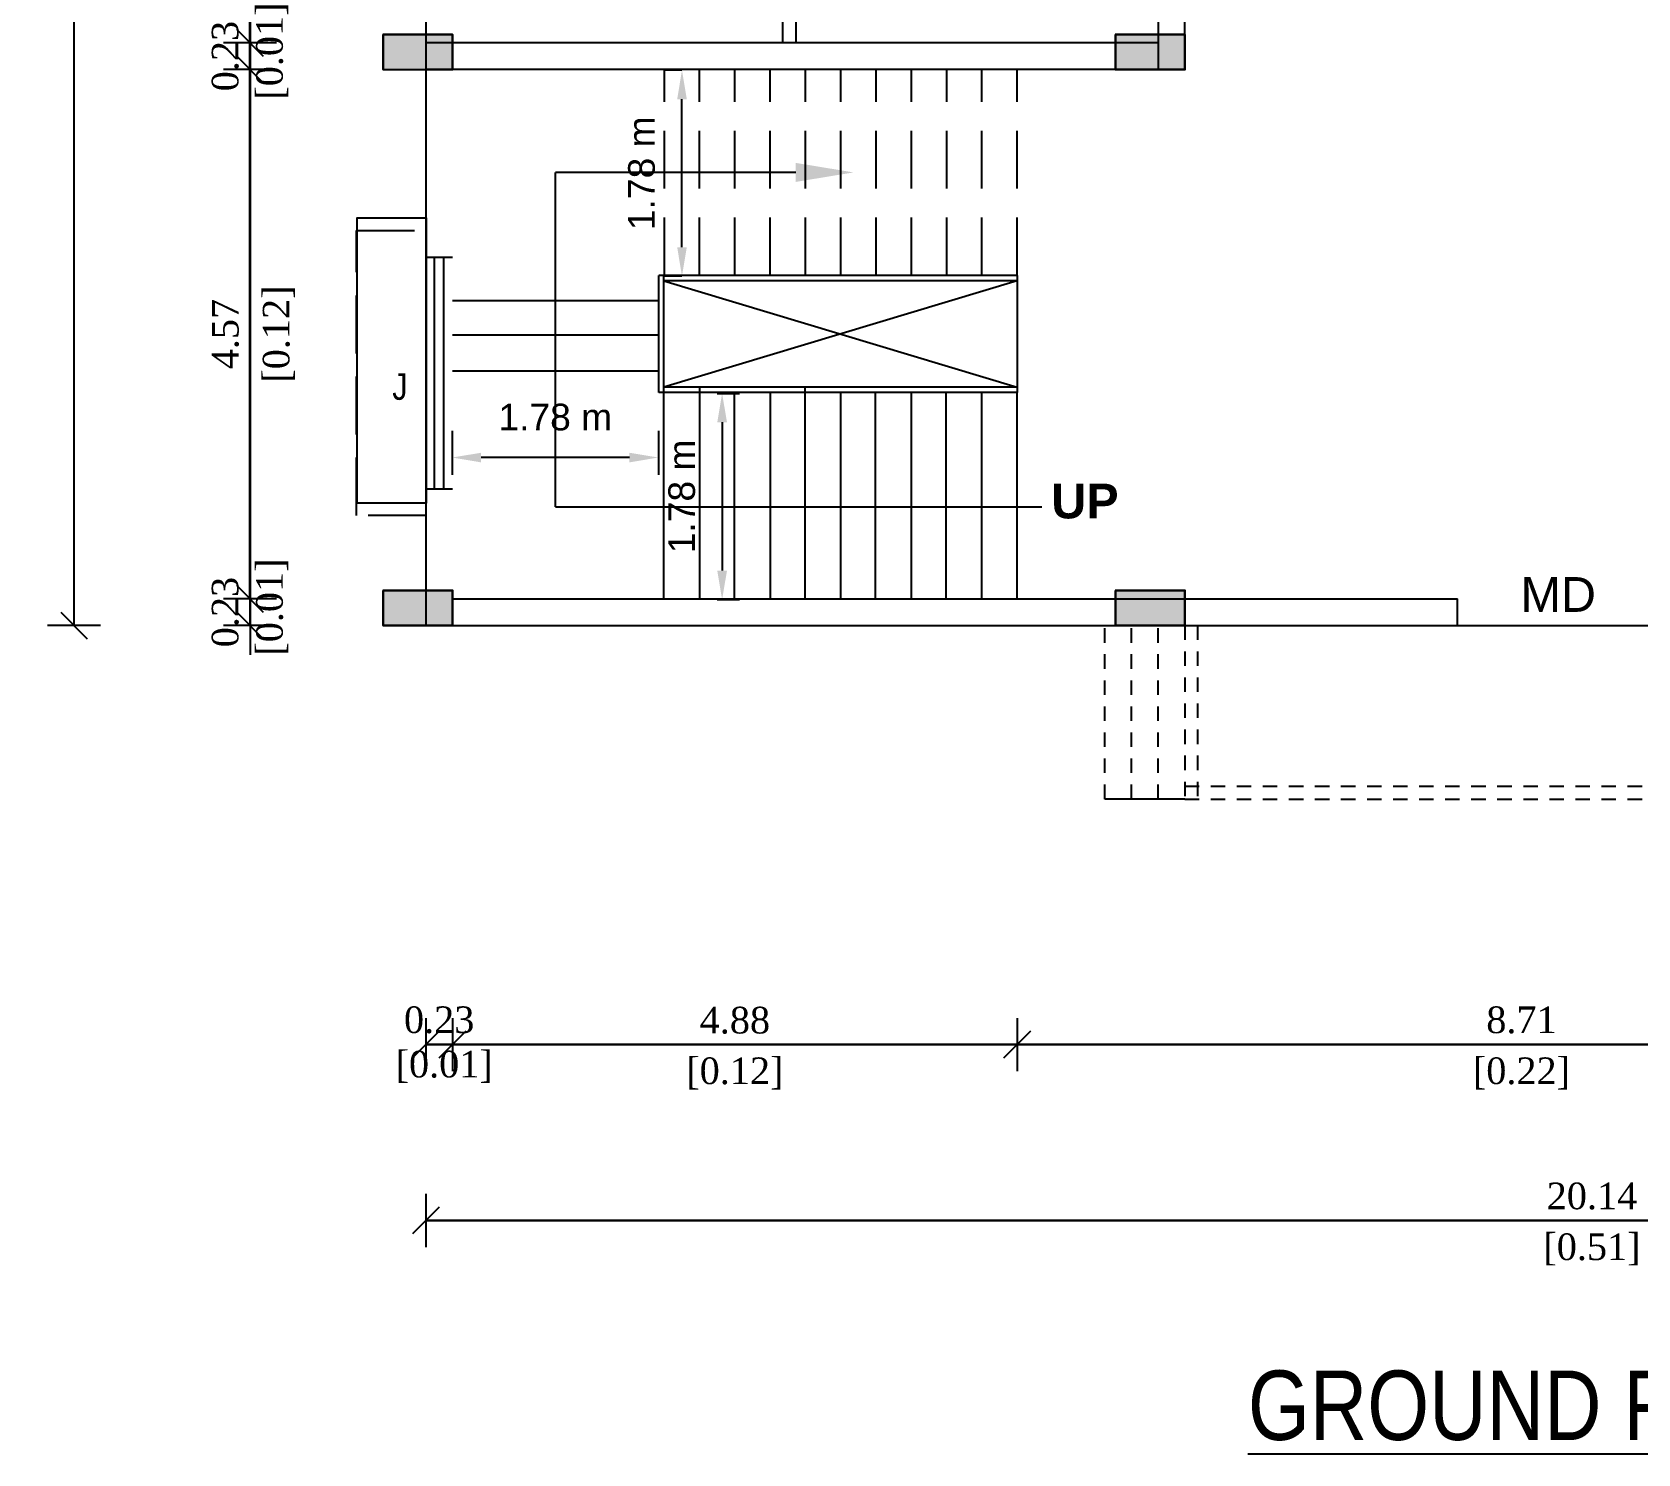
# Model space of a CAD drawing. Header units: metres. Extents: x 789 to 1127, y 8 to 183.
# Drawn here: x 857.51 to 871.38, y 50.15 to 62.43 of the extents above; entities that cross this region are included whole.
import ezdxf
from ezdxf import colors
from ezdxf.entities.mleader import LeaderData, LeaderLine
from ezdxf.math import Vec2, Vec3

# ---------------------------------------------------------------- set-up
doc = ezdxf.new("R2010")
doc.units = ezdxf.units.M
doc.header["$MEASUREMENT"] = 0
doc.header["$PDMODE"] = 96
doc.linetypes.add('CABLIN', pattern=[0.35, 0.25, -0.1])
doc.linetypes.add('DASHED2', pattern=[0.375, 0.25, -0.125])
for name, color, linetype in [('BLK_1_FLR_0_CHAJJA', 6, 'Continuous'), ('BLK_1_FLR_1_BLT_UP_AREA', 26, 'Continuous'), ('C-ANNO-TABL', 10, 'Continuous'), ('ED', 30, 'Continuous'), ('T E X T', 7, 'Continuous'), ('text', 7, 'Continuous'), ('W A L L', 125, 'Continuous')]:
    doc.layers.add(name, color=color, linetype=linetype)
doc.styles.add('PDF Arial Bold', font='arialbd.ttf')
doc.styles.add('S', font='swiss.ttf')
doc.styles.get("Standard").update_dxf_attribs({"font": 'BOOKOS.TTF'})
doc.styles.add('swc', font='swissc.ttf', dxfattribs={"height": 250})
doc.dimstyles.new('METRIC', dxfattribs={"dimtxt": 0.45, "dimasz": 0.25, "dimexe": 0.15, "dimexo": 0.15, "dimgap": 0.15, "dimtad": 1, "dimzin": 0, "dimdsep": 46, "dimtxsty": 'S', "dimcen": 0, "dimclrd": 1, "dimclre": 1, "dimclrt": 5, "dimadec": 0, "dimazin": 2, "dimtfac": 1, "dimtix": 1, "dimtofl": 0, "dimtmove": 1, "dimatfit": 0, "dimfxl": 0, "dimtolj": 1, "dimtzin": 0, "dimarcsym": 0})
doc.dimstyles.new('STANDARD$0', dxfattribs={"dimtxt": 7, "dimasz": 3, "dimexe": 3, "dimexo": 1, "dimgap": 1.5, "dimtad": 1, "dimdec": 1, "dimzin": 1, "dimdsep": 46, "dimlunit": 4, "dimtxsty": 'Standard', "dimblk": 'OBLIQUE', "dimcen": 0.09375, "dimdle": 1, "dimclrd": 8, "dimclre": 8, "dimclrt": 7, "dimadec": 1, "dimazin": 0, "dimtfac": 1, "dimtdec": 1, "dimtix": 1, "dimtmove": 2, "dimatfit": 3, "dimldrblk": 'ARCHTICK', "dimfxl": 0, "dimfrac": 2, "dimtolj": 1, "dimtzin": 0, "dimarcsym": 0})

# ---------------------------------------------------------------- blocks, each defined once
blk = doc.blocks.new('_Oblique')
at = {"color": 0, "linetype": 'ByBlock', "lineweight": -2}
blk.add_line((-0.5, -0.5), (0.5, 0.5), dxfattribs=at)
blk = doc.blocks.new('*D179')
at = {"layer": 'Defpoints', "color": 0}
for p in [(860.912, 61.303), (861.141, 61.303), (861.141, 53.687)]:
    blk.add_point(p, dxfattribs=at)
at = {"layer": 'ED', "color": 0, "lineweight": -2}
for p, q in [((860.912, 53.917), (860.912, 53.457)), ((861.141, 53.917), (861.141, 53.457)), ((860.912, 53.687), (861.141, 53.687))]:
    blk.add_line(p, q, dxfattribs=at)
at = {"layer": 'ED', "color": 0, "lineweight": -2, "xscale": 0.23, "yscale": 0.23, "zscale": 0.23, "rotation": 180}
blk.add_blockref('_Oblique', (860.912, 53.687), dxfattribs=at)
at = {"layer": 'ED', "color": 0, "lineweight": -2, "xscale": 0.23, "yscale": 0.23, "zscale": 0.23}
blk.add_blockref('_Oblique', (861.141, 53.687), dxfattribs=at)
at = {"layer": 'ED', "color": 0, "insert": (861.026, 53.687), "char_height": 0.23, "attachment_point": 5}
blk.add_mtext('\\A1;0.23\\P [0.01]', dxfattribs=at)
blk = doc.blocks.new('*D180')
at = {"layer": 'Defpoints', "color": 0}
for p in [(866.019, 61.532), (861.141, 61.303), (866.019, 53.687)]:
    blk.add_point(p, dxfattribs=at)
at = {"layer": 'ED', "color": 0, "lineweight": -2}
for p, q in [((861.141, 53.917), (861.141, 53.457)), ((866.019, 53.917), (866.019, 53.457)), ((861.141, 53.687), (866.019, 53.687))]:
    blk.add_line(p, q, dxfattribs=at)
at = {"layer": 'ED', "color": 0, "lineweight": -2, "xscale": 0.23, "yscale": 0.23, "zscale": 0.23, "rotation": 180}
blk.add_blockref('_Oblique', (861.141, 53.687), dxfattribs=at)
at = {"layer": 'ED', "color": 0, "lineweight": -2, "xscale": 0.23, "yscale": 0.23, "zscale": 0.23}
blk.add_blockref('_Oblique', (866.019, 53.687), dxfattribs=at)
at = {"layer": 'ED', "color": 0, "char_height": 0.23, "attachment_point": 5}
for s, insert in [('\\A1;4.88', (863.58, 53.896)), ('\\A1;[0.12]', (863.58, 53.438))]:
    blk.add_mtext(s, dxfattribs=dict(at, insert=insert))
blk = doc.blocks.new('*D181')
at = {"layer": 'Defpoints', "color": 0}
for p in [(874.728, 62.347), (866.019, 61.532), (874.728, 53.687)]:
    blk.add_point(p, dxfattribs=at)
at = {"layer": 'ED', "color": 0, "lineweight": -2}
for p, q in [((866.019, 53.917), (866.019, 53.457)), ((874.728, 53.917), (874.728, 53.457)), ((866.019, 53.687), (874.728, 53.687))]:
    blk.add_line(p, q, dxfattribs=at)
at = {"layer": 'ED', "color": 0, "lineweight": -2, "xscale": 0.23, "yscale": 0.23, "zscale": 0.23, "rotation": 180}
blk.add_blockref('_Oblique', (866.019, 53.687), dxfattribs=at)
at = {"layer": 'ED', "color": 0, "lineweight": -2, "xscale": 0.23, "yscale": 0.23, "zscale": 0.23}
blk.add_blockref('_Oblique', (874.728, 53.687), dxfattribs=at)
at = {"layer": 'ED', "color": 0, "char_height": 0.23, "attachment_point": 5}
for s, insert in [('\\A1;8.71', (870.374, 53.899)), ('\\A1;[0.22]', (870.374, 53.438))]:
    blk.add_mtext(s, dxfattribs=dict(at, insert=insert))
blk = doc.blocks.new('*D185')
at = {"layer": 'Defpoints', "color": 0}
for p in [(860.912, 53.687), (881.054, 53.687), (881.054, 52.167)]:
    blk.add_point(p, dxfattribs=at)
at = {"layer": 'ED', "color": 0, "lineweight": -2}
for p, q in [((860.912, 52.397), (860.912, 51.937)), ((881.054, 52.397), (881.054, 51.937)), ((860.912, 52.167), (881.054, 52.167))]:
    blk.add_line(p, q, dxfattribs=at)
at = {"layer": 'ED', "color": 0, "lineweight": -2, "xscale": 0.23, "yscale": 0.23, "zscale": 0.23, "rotation": 180}
blk.add_blockref('_Oblique', (860.912, 52.167), dxfattribs=at)
at = {"layer": 'ED', "color": 0, "lineweight": -2, "xscale": 0.23, "yscale": 0.23, "zscale": 0.23}
blk.add_blockref('_Oblique', (881.054, 52.167), dxfattribs=at)
at = {"layer": 'ED', "color": 0, "char_height": 0.23, "attachment_point": 5}
for s, insert in [('\\A1;20.14', (870.983, 52.378)), ('\\A1;[0.51]', (870.983, 51.918))]:
    blk.add_mtext(s, dxfattribs=dict(at, insert=insert))
blk = doc.blocks.new('*D359')
at = {"layer": 'Defpoints', "color": 0}
for p in [(861.141, 57.538), (859.392, 57.308), (868.774, 57.308)]:
    blk.add_point(p, dxfattribs=at)
at = {"layer": 'ED', "color": 0, "lineweight": -2}
for p, q in [((859.622, 57.538), (859.162, 57.538)), ((859.392, 57.538), (859.392, 57.308)), ((859.622, 57.308), (859.162, 57.308))]:
    blk.add_line(p, q, dxfattribs=at)
at = {"layer": 'ED', "color": 0, "lineweight": -2, "xscale": 0.23, "yscale": 0.23, "zscale": 0.23}
for p, rotation in [((859.392, 57.538), 90), ((859.392, 57.308), 270)]:
    blk.add_blockref('_Oblique', p, dxfattribs=dict(at, rotation=rotation))
at = {"layer": 'ED', "color": 0, "insert": (859.392, 57.423), "char_height": 0.23, "attachment_point": 5, "rotation": 90}
blk.add_mtext('\\A1;0.23\\P [0.01]', dxfattribs=at)
blk = doc.blocks.new('*D360')
at = {"layer": 'Defpoints', "color": 0}
for p in [(859.392, 62.11), (860.912, 62.11), (861.141, 57.538)]:
    blk.add_point(p, dxfattribs=at)
at = {"layer": 'ED', "color": 0, "lineweight": -2}
for p, q in [((859.622, 62.11), (859.162, 62.11)), ((859.392, 57.538), (859.392, 62.11)), ((859.622, 57.538), (859.162, 57.538))]:
    blk.add_line(p, q, dxfattribs=at)
at = {"layer": 'ED', "color": 0, "lineweight": -2, "xscale": 0.23, "yscale": 0.23, "zscale": 0.23}
for p, rotation in [((859.392, 62.11), 90), ((859.392, 57.538), 270)]:
    blk.add_blockref('_Oblique', p, dxfattribs=dict(at, rotation=rotation))
at = {"layer": 'ED', "color": 0, "char_height": 0.23, "attachment_point": 5, "rotation": 90}
for s, insert in [('\\A1;[0.12]', (859.641, 59.824)), ('\\A1;4.57', (859.181, 59.824))]:
    blk.add_mtext(s, dxfattribs=dict(at, insert=insert))
blk = doc.blocks.new('*D186')
at = {"layer": 'Defpoints', "color": 0}
for p in [(859.392, 62.339), (860.912, 62.339), (860.912, 62.11)]:
    blk.add_point(p, dxfattribs=at)
at = {"layer": 'ED', "color": 0, "lineweight": -2}
for p, q in [((859.622, 62.339), (859.162, 62.339)), ((859.392, 62.11), (859.392, 62.339)), ((859.622, 62.11), (859.162, 62.11))]:
    blk.add_line(p, q, dxfattribs=at)
at = {"layer": 'ED', "color": 0, "lineweight": -2, "xscale": 0.23, "yscale": 0.23, "zscale": 0.23}
for p, rotation in [((859.392, 62.339), 90), ((859.392, 62.11), 270)]:
    blk.add_blockref('_Oblique', p, dxfattribs=dict(at, rotation=rotation))
at = {"layer": 'ED', "color": 0, "insert": (859.392, 62.225), "char_height": 0.23, "attachment_point": 5, "rotation": 90}
blk.add_mtext('\\A1;0.23\\P [0.01]', dxfattribs=at)
blk = doc.blocks.new('*D361')
at = {"layer": 'Defpoints', "color": 0}
for p in [(859.392, 63.863), (861.141, 63.863), (860.912, 62.339)]:
    blk.add_point(p, dxfattribs=at)
at = {"layer": 'ED', "color": 0, "lineweight": -2}
for p, q in [((859.622, 63.863), (859.162, 63.863)), ((859.392, 62.339), (859.392, 63.863)), ((859.622, 62.339), (859.162, 62.339))]:
    blk.add_line(p, q, dxfattribs=at)
at = {"layer": 'ED', "color": 0, "lineweight": -2, "xscale": 0.23, "yscale": 0.23, "zscale": 0.23}
for p, rotation in [((859.392, 63.863), 90), ((859.392, 62.339), 270)]:
    blk.add_blockref('_Oblique', p, dxfattribs=dict(at, rotation=rotation))
at = {"layer": 'ED', "color": 0, "char_height": 0.23, "attachment_point": 5, "rotation": 90}
for s, insert in [('\\A1;1.52', (859.179, 63.101)), ('\\A1;[0.04]', (859.641, 63.101))]:
    blk.add_mtext(s, dxfattribs=dict(at, insert=insert))
blk = doc.blocks.new('*D308')
at = {"layer": 'Defpoints', "color": 0, "ltscale": 0.5}
for p in [(863.276, 59.312), (863.276, 57.531), (863.47, 57.531)]:
    blk.add_point(p, dxfattribs=at)
at = {"layer": 'ED', "color": 1, "lineweight": -2, "ltscale": 0.5}
for p, q in [((863.426, 59.312), (863.62, 59.312)), ((863.47, 59.062), (863.47, 57.781)), ((863.426, 57.531), (863.62, 57.531))]:
    blk.add_line(p, q, dxfattribs=at)
at = {"layer": 'ED', "color": 1, "ltscale": 0.5}
for points in [[(863.428, 59.062), (863.512, 59.062), (863.47, 59.312)], [(863.428, 57.781), (863.512, 57.781), (863.47, 57.531)]]:
    blk.add_solid(points, dxfattribs=at)
at = {"layer": 'ED', "lineweight": -2, "ltscale": 0.5, "insert": (863.122, 58.422), "char_height": 0.23, "attachment_point": 5, "rotation": 90, "style": 'S'}
blk.add_mtext('\\A1;1.78 m', dxfattribs=at)
blk = doc.blocks.new('*D309')
at = {"layer": 'Defpoints', "color": 0, "ltscale": 0.5}
for p in [(861.138, 59.496), (862.919, 59.496), (861.138, 58.758)]:
    blk.add_point(p, dxfattribs=at)
at = {"layer": 'ED', "color": 1, "lineweight": -2, "ltscale": 0.5}
for p, q in [((861.138, 58.988), (861.138, 58.608)), ((862.919, 58.988), (862.919, 58.608)), ((862.669, 58.758), (861.388, 58.758))]:
    blk.add_line(p, q, dxfattribs=at)
at = {"layer": 'ED', "color": 1, "ltscale": 0.5}
for points in [[(861.388, 58.799), (861.388, 58.716), (861.138, 58.758)], [(862.669, 58.799), (862.669, 58.716), (862.919, 58.758)]]:
    blk.add_solid(points, dxfattribs=at)
at = {"layer": 'ED', "lineweight": -2, "ltscale": 0.5, "insert": (862.029, 59.106), "char_height": 0.23, "attachment_point": 5, "style": 'S'}
blk.add_mtext('\\A1;1.78 m', dxfattribs=at)
blk = doc.blocks.new('*D310')
at = {"layer": 'Defpoints', "color": 0, "ltscale": 0.5}
for p in [(863.123, 62.103), (863.273, 62.103), (863.273, 60.324)]:
    blk.add_point(p, dxfattribs=at)
at = {"layer": 'ED', "color": 1, "lineweight": -2, "ltscale": 0.5}
for p, q in [((863.123, 62.103), (862.973, 62.103)), ((863.123, 60.574), (863.123, 61.853)), ((863.123, 60.324), (862.973, 60.324))]:
    blk.add_line(p, q, dxfattribs=at)
at = {"layer": 'ED', "color": 1, "ltscale": 0.5}
for points in [[(863.082, 61.853), (863.165, 61.853), (863.123, 62.103)], [(863.082, 60.574), (863.165, 60.574), (863.123, 60.324)]]:
    blk.add_solid(points, dxfattribs=at)
at = {"layer": 'ED', "lineweight": -2, "ltscale": 0.5, "insert": (862.775, 61.213), "char_height": 0.23, "attachment_point": 5, "rotation": 90, "style": 'S'}
blk.add_mtext('\\A1;1.78 m', dxfattribs=at)
blk = doc.blocks.new('*D422')
at = {"layer": 'Defpoints', "color": 0}
for p in [(861.17, 110.65), (857.872, 57.308), (861.17, 57.308)]:
    blk.add_point(p, dxfattribs=at)
at = {"layer": 'ED', "color": 0, "lineweight": -2}
for p, q in [((858.102, 110.65), (857.642, 110.65)), ((857.872, 110.65), (857.872, 57.308)), ((858.102, 57.308), (857.642, 57.308))]:
    blk.add_line(p, q, dxfattribs=at)
at = {"layer": 'ED', "color": 0, "lineweight": -2, "xscale": 0.23, "yscale": 0.23, "zscale": 0.23}
for p, rotation in [((857.872, 110.65), 90), ((857.872, 57.308), 270)]:
    blk.add_blockref('_Oblique', p, dxfattribs=dict(at, rotation=rotation))
at = {"layer": 'ED', "color": 0, "char_height": 0.23, "attachment_point": 5, "rotation": 90}
for s, insert in [('\\A1;53.34', (857.661, 83.979)), ('\\A1;[1.35]', (858.121, 83.979))]:
    blk.add_mtext(s, dxfattribs=dict(at, insert=insert))
blk = doc.blocks.new('45')
at = {"layer": 'C-ANNO-TABL'}
h = blk.add_hatch(color=240, dxfattribs=at)
h.dxf.hatch_style = 1
h.paths.add_polyline_path([(11205.351, -3209.102), (11205.351, -3209.402), (11205.952, -3209.402), (11205.952, -3209.102)])
h = blk.add_hatch(color=240, dxfattribs=at)
h.dxf.hatch_style = 1
h.paths.add_polyline_path([(11211.676, -3209.102), (11211.676, -3209.402), (11212.276, -3209.402), (11212.276, -3209.102)])
h = blk.add_hatch(color=240, dxfattribs=at)
h.dxf.hatch_style = 1
h.paths.add_polyline_path([(11205.351, -3213.902), (11205.351, -3214.202), (11205.952, -3214.202), (11205.952, -3213.902)])
h = blk.add_hatch(color=240, dxfattribs=at)
h.dxf.hatch_style = 1
h.paths.add_polyline_path([(11211.676, -3213.902), (11211.676, -3214.202), (11212.276, -3214.202), (11212.276, -3213.902)])
at = {"layer": 'C-ANNO-TABL', "color": 240}
for points in [[(11205.351, -3209.102), (11205.351, -3209.402), (11205.952, -3209.402), (11205.952, -3209.102)], [(11211.676, -3209.102), (11211.676, -3209.402), (11212.276, -3209.402), (11212.276, -3209.102)], [(11205.351, -3213.902), (11205.351, -3214.202), (11205.952, -3214.202), (11205.952, -3213.902)], [(11211.676, -3213.902), (11211.676, -3214.202), (11212.276, -3214.202), (11212.276, -3213.902)]]:
    blk.add_lwpolyline(points, close=True, dxfattribs=at)
blk = doc.blocks.new('369')
at = {"layer": 'C-ANNO-TABL'}
h = blk.add_hatch(color=240, dxfattribs=at)
h.dxf.hatch_style = 1
h.paths.add_polyline_path([(11109.804, -3206.199), (11109.804, -3206.499), (11110.404, -3206.499), (11110.404, -3206.199)])
h = blk.add_hatch(color=240, dxfattribs=at)
h.dxf.hatch_style = 1
h.paths.add_polyline_path([(11116.128, -3206.199), (11116.128, -3206.499), (11116.729, -3206.499), (11116.729, -3206.199)])
h = blk.add_hatch(color=240, dxfattribs=at)
h.dxf.hatch_style = 1
h.paths.add_polyline_path([(11109.804, -3211), (11109.804, -3211.299), (11110.404, -3211.299), (11110.404, -3211)])
h = blk.add_hatch(color=240, dxfattribs=at)
h.dxf.hatch_style = 1
h.paths.add_polyline_path([(11116.128, -3211), (11116.128, -3211.299), (11116.729, -3211.299), (11116.729, -3211)])
at = {"layer": 'C-ANNO-TABL', "color": 240}
for points in [[(11109.804, -3206.199), (11109.804, -3206.499), (11110.404, -3206.499), (11110.404, -3206.199)], [(11116.128, -3206.199), (11116.128, -3206.499), (11116.729, -3206.499), (11116.729, -3206.199)], [(11109.804, -3211), (11109.804, -3211.299), (11110.404, -3211.299), (11110.404, -3211)], [(11116.128, -3211), (11116.128, -3211.299), (11116.729, -3211.299), (11116.729, -3211)]]:
    blk.add_lwpolyline(points, close=True, dxfattribs=at)

msp = doc.modelspace()

# ---------------------------------------------------------------- hatches: boundary and pattern name
h = msp.add_hatch(color=240)
h.dxf.hatch_style = 1
h.paths.add_polyline_path([(860.54033, 62.41023), (860.54033, 62.11026), (861.14079, 62.11026), (861.14079, 62.41023)])
h = msp.add_hatch(color=240)
h.dxf.hatch_style = 1
h.paths.add_polyline_path([(866.8647, 62.41023), (866.8647, 62.11026), (867.46515, 62.11026), (867.46515, 62.41023)])
h = msp.add_hatch(color=240)
h.dxf.hatch_style = 1
h.paths.add_polyline_path([(860.54033, 57.60824), (860.54033, 57.30827), (861.14079, 57.30827), (861.14079, 57.60824)])
h = msp.add_hatch(color=240)
h.dxf.hatch_style = 1
h.paths.add_polyline_path([(866.8647, 57.60824), (866.8647, 57.30827), (867.46515, 57.30827), (867.46515, 57.60824)])

# ---------------------------------------------------------------- linework, layer by layer
at = {"layer": 'BLK_1_FLR_0_CHAJJA', "linetype": 'Continuous'}
msp.add_lwpolyline([(860.31527, 58.36586), (860.91522, 58.36586), (860.91522, 60.82586), (860.31527, 60.82586)], close=True, dxfattribs=at)
at = {"layer": 'BLK_1_FLR_1_BLT_UP_AREA', "color": 26}
msp.add_lwpolyline([(881.05415, 57.30805), (881.05415, 110.65082), (860.91219, 110.65082), (860.91219, 57.30805)], close=True, dxfattribs=at)
at = {"layer": 'W A L L'}
for p, q in [((859.39219, 110.64966), (859.39219, 57.05368)), ((860.91219, 110.64966), (860.91219, 57.30966)), ((860.54033, 62.41023), (860.54033, 62.11026)), ((861.14079, 62.41023), (860.54033, 62.41023)), ((867.23655, 62.33886), (860.91219, 62.33886)), ((861.14079, 62.11026), (861.14079, 62.41023)), ((866.8647, 62.41023), (866.8647, 62.11026)), ((867.46515, 62.41023), (866.8647, 62.41023)), ((867.46515, 62.11026), (867.46515, 62.41023)), ((860.54033, 62.11026), (861.14079, 62.11026)), ((867.46515, 62.11026), (860.91219, 62.11026)), ((866.8647, 62.11026), (867.46515, 62.11026)), ((862.96793, 60.28471), (866.01918, 59.3654)), ((866.01918, 60.28471), (862.96793, 59.3654)), ((866.01918, 60.33068), (866.01918, 59.31943)), ((860.54033, 57.60824), (860.54033, 57.30827)), ((861.14079, 57.60824), (860.54033, 57.60824)), ((861.14079, 57.30827), (861.14079, 57.60824)), ((866.8647, 57.60824), (866.8647, 57.30827)), ((867.46515, 57.60824), (866.8647, 57.60824)), ((867.46515, 57.30827), (867.46515, 57.60824)), ((861.14079, 57.53827), (869.8218, 57.53827)), ((860.54033, 57.30827), (861.14079, 57.30827)), ((861.14079, 57.30827), (869.8218, 57.30827)), ((866.8647, 57.30827), (867.46515, 57.30827)), ((881.05415, 53.6874), (860.91219, 53.6874)), ((881.05415, 52.1674), (860.91219, 52.1674))]:
    msp.add_line(p, q, dxfattribs=at)
at = {"layer": 'W A L L', "lineweight": -3}
for p, q in [((867.23655, 68.50546), (867.23655, 62.11026)), ((867.46515, 62.11026), (867.46515, 68.50546)), ((863.99067, 62.87466), (863.99067, 62.33456)), ((864.10558, 62.87466), (864.10558, 62.33456)), ((862.92196, 59.31943), (862.92196, 60.33068)), ((866.01918, 60.33068), (862.92196, 60.33068)), ((862.96793, 59.31943), (862.96793, 60.33068)), ((866.01918, 60.28471), (862.96793, 60.28471)), ((862.92196, 60.11234), (861.14079, 60.11234)), ((862.92196, 59.81356), (861.14079, 59.81356)), ((862.92196, 59.50329), (861.14079, 59.50329)), ((866.01918, 59.3654), (862.96793, 59.3654)), ((863.2782, 57.53826), (863.2782, 59.3654)), ((864.18602, 57.53826), (864.18602, 59.3654)), ((866.01918, 59.31943), (862.92196, 59.31943)), ((862.96793, 57.53826), (862.96793, 59.32103)), ((863.57697, 57.53826), (863.57697, 59.31943)), ((863.88724, 57.53826), (863.88724, 59.31943)), ((864.49629, 57.53826), (864.49629, 59.31943)), ((864.79507, 57.53826), (864.79507, 59.31943)), ((865.10534, 57.53826), (865.10534, 59.31943)), ((865.40411, 57.53826), (865.40411, 59.31943)), ((865.71438, 57.53826), (865.71438, 59.31943)), ((866.01918, 57.53826), (866.01918, 59.31943)), ((869.8218, 57.30827), (869.8218, 57.53827))]:
    msp.add_line(p, q, dxfattribs=at)
at = {"layer": 'W A L L', "linetype": 'DASHED2', "lineweight": -3, "ltscale": 2}
for p, q in [((862.97118, 60.33068), (862.97118, 62.11026)), ((863.27598, 60.33068), (863.27598, 62.11026)), ((863.58078, 60.33068), (863.58078, 62.11026)), ((863.88558, 60.33068), (863.88558, 62.11026)), ((864.19038, 60.33068), (864.19038, 62.11026)), ((864.49518, 60.33068), (864.49518, 62.11026)), ((864.79998, 60.33068), (864.79998, 62.11026)), ((865.10478, 60.33068), (865.10478, 62.11026)), ((865.40958, 60.33068), (865.40958, 62.11026)), ((865.71438, 60.33068), (865.71438, 62.11026)), ((866.01918, 60.33068), (866.01918, 62.11026))]:
    msp.add_line(p, q, dxfattribs=at)
at = {"layer": 'W A L L', "lineweight": -2, "ltscale": 0.5}
for p, q in [((862.03137, 58.33276), (862.03137, 61.22047)), ((860.9133, 60.48778), (861.14079, 60.48778)), ((860.98704, 58.48778), (860.98704, 60.48778)), ((861.06704, 58.48778), (861.06704, 60.48778)), ((860.9133, 58.48778), (861.14079, 58.48778)), ((862.03137, 58.33276), (866.2306, 58.33276)), ((867.46515, 55.80827), (866.77515, 55.80827))]:
    msp.add_line(p, q, dxfattribs=at)
at = {"layer": 'W A L L', "linetype": 'CABLIN', "lineweight": -2, "ltscale": 2}
for p, q in [((860.3133, 60.48778), (860.3133, 60.71778)), ((860.3133, 60.71778), (860.9133, 60.71778)), ((860.3133, 58.25778), (860.3133, 60.48778)), ((860.9133, 58.25778), (860.3133, 58.25778))]:
    msp.add_line(p, q, dxfattribs=at)
at = {"layer": 'W A L L', "linetype": 'CABLIN', "lineweight": -2, "ltscale": 0.5}
for p, q in [((866.77515, 55.80827), (866.77515, 57.30827)), ((867.00515, 55.80827), (867.00515, 57.30827)), ((867.23515, 55.80827), (867.23515, 57.30827)), ((867.46515, 57.30827), (867.46515, 55.80827)), ((867.57515, 57.30827), (867.57515, 55.80827)), ((867.46515, 55.91827), (875.22001, 55.91827)), ((867.46515, 55.80827), (875.33001, 55.80827))]:
    msp.add_line(p, q, dxfattribs=at)

# ---------------------------------------------------------------- block references
at = {"lineweight": -3}
for name, p in [('45', (-10344.80784, 3271.51042)), ('369', (-10249.26034, 3268.60775))]:
    msp.add_blockref(name, p, dxfattribs=at)

# ---------------------------------------------------------------- texts
at = {"layer": 'T E X T', "linetype": 'CABLIN', "lineweight": -2, "ltscale": 2, "insert": (860.68717, 59.36983), "char_height": 0.23, "attachment_point": 5, "style": 'swc'}
msp.add_mtext('\\A1;J', dxfattribs=at)
at = {"layer": 'T E X T', "char_height": 0.3, "attachment_point": 7, "style": 'PDF Arial Bold'}
for s, insert in [('UP', (866.31253, 58.22775)), ('{\\fArial|b0|i0|c0|p34;MD}', (870.3658, 57.42503))]:
    msp.add_mtext(s, dxfattribs=dict(at, insert=insert))
at = {"layer": 'text', "insert": (868.01106, 50.87233), "char_height": 0.6, "width": 708.0847091, "attachment_point": 1, "style": 'swc'}
msp.add_mtext('{\\LGROUND FLOOR PLAN}', dxfattribs=at)

# ---------------------------------------------------------------- dimensions: what is measured, and where the dimension line sits
at = {"layer": 'ED'}
for base, p1, p2, angle, picture, middle in [((857.87219, 57.30827), (861.17044, 110.64966), (861.17044, 57.30827), 90, '*D422', (857.87219, 83.97896)), ((859.39219, 63.86292), (860.91219, 62.33886), (861.14079, 63.86292), 270, '*D361', (859.39219, 63.10089)), ((859.39219, 62.11026), (861.14079, 57.53827), (860.91219, 62.11026), 270, '*D360', (859.39219, 59.82426))]:
    dim = msp.add_linear_dim(base=base, p1=p1, p2=p2, angle=angle, dimstyle='STANDARD$0', override={"dimscale": 1, "dimtxt": 0.23, "dimasz": 0.23, "dimexe": 0.23, "dimexo": 0.23, "dimgap": 0.09, "dimdec": 2, "dimlunit": 2, "dimpost": '\\X', "dimsah": 0, "dimcen": 0.09, "dimdle": 0, "dimclrd": 0, "dimclre": 0, "dimclrt": 0, "dimtfac": 1, "dimtdec": 2, "dimtix": 0, "dimtofl": 0, "dimfxl": 0.23, "dimfxlon": 1, "dimfrac": 0}, dxfattribs=at)
    dim.commit()
    dim.dimension.update_dxf_attribs({"geometry": picture, "text_midpoint": middle})
for base, p1, p2, picture, middle in [((859.39219, 62.33886), (860.91219, 62.11026), (860.91219, 62.33886), '*D186', (859.39219, 62.22456)), ((859.39219, 57.30827), (861.14079, 57.53827), (868.77414, 57.30827), '*D359', (859.39219, 57.42327))]:
    dim = msp.add_linear_dim(base=base, p1=p1, p2=p2, angle=270, dimstyle='STANDARD$0', override={"dimscale": 1, "dimtxt": 0.23, "dimasz": 0.23, "dimexe": 0.23, "dimexo": 0.23, "dimgap": 0.09, "dimdec": 2, "dimlunit": 2, "dimpost": '\\X', "dimsah": 0, "dimcen": 0.09, "dimdle": 0, "dimclrd": 0, "dimclre": 0, "dimclrt": 0, "dimtfac": 1, "dimtdec": 2, "dimtix": 0, "dimtofl": 0, "dimfxl": 0.23, "dimfxlon": 1, "dimfrac": 0}, dxfattribs=at)
    dim.commit()
    dim.dimension.update_dxf_attribs({"geometry": picture, "text_midpoint": middle, "dimtype": 160})
for base, p1, p2, picture, middle in [((874.72795, 53.6874), (866.01918, 61.532), (874.72795, 62.34708), '*D181', (870.37357, 53.6874)), ((866.01918, 53.6874), (861.14079, 61.3034), (866.01918, 61.532), '*D180', (863.57998, 53.6874)), ((881.05415, 52.1674), (860.91219, 53.6874), (881.05415, 53.6874), '*D185', (870.98317, 52.1674))]:
    dim = msp.add_linear_dim(base=base, p1=p1, p2=p2, dimstyle='STANDARD$0', override={"dimscale": 1, "dimtxt": 0.23, "dimasz": 0.23, "dimexe": 0.23, "dimexo": 0.23, "dimgap": 0.09, "dimdec": 2, "dimlunit": 2, "dimpost": '\\X', "dimsah": 0, "dimcen": 0.09, "dimdle": 0, "dimclrd": 0, "dimclre": 0, "dimclrt": 0, "dimtfac": 1, "dimtdec": 2, "dimtix": 0, "dimtofl": 0, "dimfxl": 0.23, "dimfxlon": 1, "dimfrac": 0}, dxfattribs=at)
    dim.commit()
    dim.dimension.update_dxf_attribs({"geometry": picture, "text_midpoint": middle})
at = {"layer": 'ED', "lineweight": -2, "ltscale": 0.5}
for base, p1, p2, picture, middle in [((863.12346, 62.10313), (863.27344, 60.32355), (863.27344, 62.10313), '*D310', (862.77526, 61.21334)), ((863.46996, 57.53113), (863.27566, 59.31231), (863.27566, 57.53113), '*D308', (863.12176, 58.42172))]:
    dim = msp.add_linear_dim(base=base, p1=p1, p2=p2, angle=90, dimstyle='METRIC', override={"dimtxt": 0.23, "dimgap": 0.23, "dimpost": ' m', "dimcen": 0.09, "dimclrt": 256, "dimfxl": 0.23}, dxfattribs=at)
    dim.commit()
    dim.dimension.update_dxf_attribs({"geometry": picture, "text_midpoint": middle})
at = {"layer": 'ED'}
dim = msp.add_linear_dim(base=(861.14079, 53.6874), p1=(860.91219, 61.3034), p2=(861.14079, 61.3034), dimstyle='STANDARD$0', override={"dimscale": 1, "dimtxt": 0.23, "dimasz": 0.23, "dimexe": 0.23, "dimexo": 0.23, "dimgap": 0.09, "dimdec": 2, "dimlunit": 2, "dimpost": '\\X', "dimsah": 0, "dimcen": 0.09, "dimdle": 0, "dimclrd": 0, "dimclre": 0, "dimclrt": 0, "dimtfac": 1, "dimtdec": 2, "dimtix": 0, "dimtofl": 0, "dimfxl": 0.23, "dimfxlon": 1, "dimfrac": 0}, dxfattribs=at)
dim.commit()
dim.dimension.update_dxf_attribs({"geometry": '*D179', "text_midpoint": (861.02649, 53.6874), "dimtype": 160})
at = {"layer": 'ED', "lineweight": -2, "ltscale": 0.5}
dim = msp.add_linear_dim(base=(861.13825, 58.75775), p1=(862.91942, 59.49617), p2=(861.13825, 59.49617), dimstyle='METRIC', override={"dimtxt": 0.23, "dimgap": 0.23, "dimpost": ' m', "dimcen": 0.09, "dimclrt": 256, "dimfxl": 0.23}, dxfattribs=at)
dim.commit()
dim.dimension.update_dxf_attribs({"geometry": '*D309', "text_midpoint": (862.02883, 59.10595)})

# ---------------------------------------------------------------- leaders
at = {"lineweight": -2, "ltscale": 0.5}
ml = msp.add_multileader_mtext('Standard', dxfattribs=at)
ml.set_content('', color=256)
ml.set_leader_properties()
ml.build(insert=Vec2(0, 0))
ml.multileader.update_dxf_attribs({"text_right_attachment_type": 6, "dogleg_length": 0.36, "arrow_head_size": 0.5})
ctx = ml.context
ctx.base_point, ctx.char_height, ctx.arrow_head_size, ctx.landing_gap_size, ctx.plane_origin = Vec3(861.94137, 61.31047), 0.18, 0.5, 0.09, Vec3(864.60542, 61.22047)
ctx.right_attachment, ctx.text_align_type = 6, 2
notes = []
notes.append((ctx, [(0, (1, 1, 0), (862.48137, 61.22047), (-1, 0), 0.36, [(0, [(864.60542, 61.22047)], 0, [])])]))
ctx.mtext.insert, ctx.mtext.alignment, ctx.mtext.flow_direction = Vec3(862.03137, 61.40047), 3, 5
for ctx, leaders in notes:
    for number, flags, end, landing, length, lines in leaders:
        leader = LeaderData()
        leader.index, (leader.has_last_leader_line, leader.has_dogleg_vector, leader.attachment_direction) = number, flags
        leader.last_leader_point, leader.dogleg_vector, leader.dogleg_length = Vec3(end), Vec3(landing), length
        for number, points, colour, breaks in lines:
            line = LeaderLine()
            line.index, line.vertices, line.color, line.breaks = number, Vec3.list(points), colors.encode_raw_color(colour), breaks
            leader.lines.append(line)
        ctx.leaders.append(leader)

doc.saveas('drawing.dxf')
